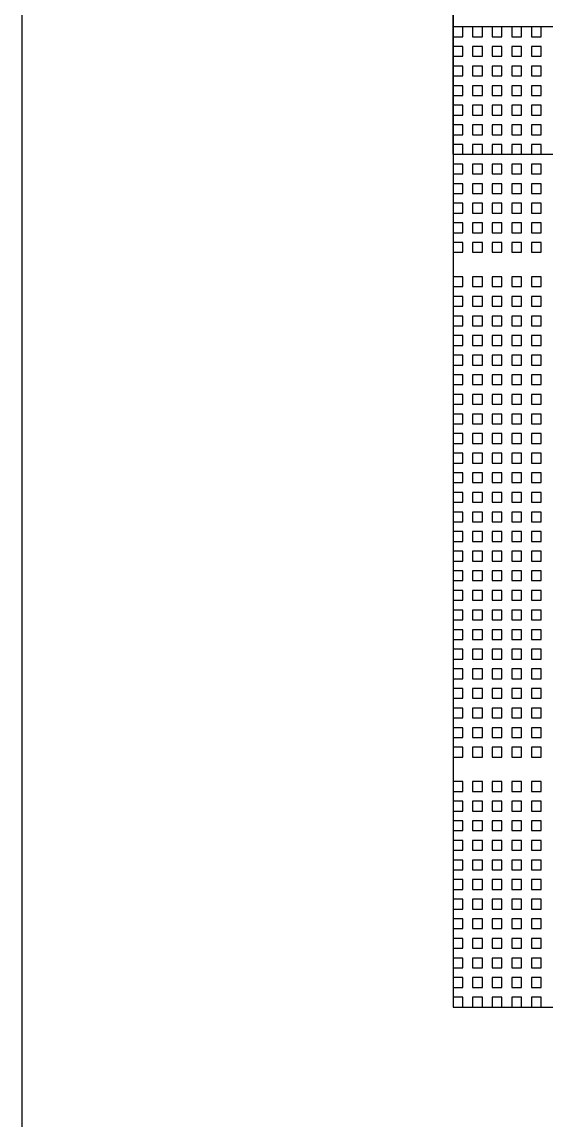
# Model space of a CAD drawing. Header units: millimetres. Extents: x 427 to 2444, y 137 to 817.
# Drawn here: x 1121.8468 to 1121.9003, y 301.4363 to 301.5484 of the extents above; entities that cross this region are included whole.
import ezdxf

# ---------------------------------------------------------------- set-up
doc = ezdxf.new("R2010")
doc.units = ezdxf.units.MM
for name, color, linetype in [('L10', 2, 'Continuous'), ('L241', 200, 'Continuous'), ('L31', 1, 'Continuous'), ('L70', 190, 'Continuous'), ('L72', 70, 'Continuous'), ('L73', 110, 'Continuous'), ('L74', 230, 'Continuous'), ('L75', 30, 'Continuous'), ('L76', 131, 'Continuous'), ('L98', 150, 'Continuous')]:
    doc.layers.add(name, color=color, linetype=linetype)

# ---------------------------------------------------------------- blocks, each defined once
blk = doc.blocks.new('HX8394_F_PAD')
at = {"layer": 'L10'}
for points in [[(13.655998, 0.318498), (13.655998, 0.396502), (13.756002, 0.396502), (13.756002, 0.318498), (13.655998, 0.318498)], [(13.655999, 0.231499), (13.655999, 0.331501), (13.756001, 0.331501), (13.756001, 0.231499), (13.655999, 0.231499)]]:
    blk.add_lwpolyline(points, close=True, dxfattribs=at)
at = {"layer": 'L241'}
for points in [[(13.656, 0.3185), (13.656, 0.3965), (13.756, 0.3965), (13.756, 0.3185), (13.656, 0.3185)], [(13.656, 0.2315), (13.656, 0.3315), (13.756, 0.3315), (13.756, 0.2315), (13.656, 0.2315)]]:
    blk.add_lwpolyline(points, close=True, dxfattribs=at)
at = {"layer": 'L70'}
for points in [[(13.656, 0.3185), (13.656, 0.3965), (13.756, 0.3965), (13.756, 0.3185), (13.656, 0.3185)], [(13.656, 0.2315), (13.656, 0.3315), (13.756, 0.3315), (13.756, 0.2315), (13.656, 0.2315)]]:
    blk.add_lwpolyline(points, close=True, dxfattribs=at)
at = {"layer": 'L72'}
for points in [[(13.656, 0.3185), (13.656, 0.3965), (13.756, 0.3965), (13.756, 0.3185), (13.656, 0.3185)], [(13.656, 0.2315), (13.656, 0.3315), (13.756, 0.3315), (13.756, 0.2315), (13.656, 0.2315)]]:
    blk.add_lwpolyline(points, close=True, dxfattribs=at)
at = {"layer": 'L73'}
for points in [[(13.656, 0.3185), (13.656, 0.3965), (13.756, 0.3965), (13.756, 0.3185), (13.656, 0.3185)], [(13.656, 0.2315), (13.656, 0.3315), (13.756, 0.3315), (13.756, 0.2315), (13.656, 0.2315)]]:
    blk.add_lwpolyline(points, close=True, dxfattribs=at)
at = {"layer": 'L74'}
for points in [[(13.656, 0.3185), (13.656, 0.3965), (13.756, 0.3965), (13.756, 0.3185), (13.656, 0.3185)], [(13.656, 0.2315), (13.656, 0.3315), (13.756, 0.3315), (13.756, 0.2315), (13.656, 0.2315)]]:
    blk.add_lwpolyline(points, close=True, dxfattribs=at)
at = {"layer": 'L75'}
for points in [[(13.656, 0.3185), (13.656, 0.3965), (13.756, 0.3965), (13.756, 0.3185), (13.656, 0.3185)], [(13.656, 0.2315), (13.656, 0.3315), (13.756, 0.3315), (13.756, 0.2315), (13.656, 0.2315)]]:
    blk.add_lwpolyline(points, close=True, dxfattribs=at)
at = {"layer": 'L76'}
for points in [[(13.656, 0.3185), (13.656, 0.3965), (13.756, 0.3965), (13.756, 0.3185), (13.656, 0.3185)], [(13.656, 0.2315), (13.656, 0.3315), (13.756, 0.3315), (13.756, 0.2315), (13.656, 0.2315)]]:
    blk.add_lwpolyline(points, close=True, dxfattribs=at)
at = {"layer": 'L98'}
for points in [[(13.655999, 0.318499), (13.655999, 0.396501), (13.756001, 0.396501), (13.756001, 0.318499), (13.655999, 0.318499)], [(13.655999, 0.231499), (13.655999, 0.331501), (13.756001, 0.331501), (13.756001, 0.231499), (13.655999, 0.231499)]]:
    blk.add_lwpolyline(points, close=True, dxfattribs=at)
blk = doc.blocks.new('NV3052C3P_BUMP_ORI_20190911')
at = {"layer": 'L241'}
blk.add_lwpolyline([(-13.8, -0.398), (-13.8, 0.398), (13.8, 0.398), (13.8, -0.398), (-13.8, -0.398)], close=True, dxfattribs=at)
blk = doc.blocks.new('AL_MARK_AUO')
at = {"layer": 'L31'}
for points in [[(0.091, 0.099), (0.091, 0.1), (0.092, 0.1), (0.092, 0.099), (0.091, 0.099)], [(0.091, 0.099), (0.091, 0.1), (0.092, 0.1), (0.092, 0.099), (0.091, 0.099)], [(0.093, 0.099), (0.093, 0.1), (0.094, 0.1), (0.094, 0.099), (0.093, 0.099)], [(0.093, 0.099), (0.093, 0.1), (0.094, 0.1), (0.094, 0.099), (0.093, 0.099)], [(0.095, 0.099), (0.095, 0.1), (0.096, 0.1), (0.096, 0.099), (0.095, 0.099)], [(0.095, 0.099), (0.095, 0.1), (0.096, 0.1), (0.096, 0.099), (0.095, 0.099)], [(0.097, 0.099), (0.097, 0.1), (0.098, 0.1), (0.098, 0.099), (0.097, 0.099)], [(0.097, 0.099), (0.097, 0.1), (0.098, 0.1), (0.098, 0.099), (0.097, 0.099)], [(0.099, 0.099), (0.099, 0.1), (0.1, 0.1), (0.1, 0.099), (0.099, 0.099)], [(0.099, 0.099), (0.099, 0.1), (0.1, 0.1), (0.1, 0.099), (0.099, 0.099)], [(0.091, 0.097), (0.091, 0.098), (0.092, 0.098), (0.092, 0.097), (0.091, 0.097)], [(0.091, 0.097), (0.091, 0.098), (0.092, 0.098), (0.092, 0.097), (0.091, 0.097)], [(0.093, 0.097), (0.093, 0.098), (0.094, 0.098), (0.094, 0.097), (0.093, 0.097)], [(0.093, 0.097), (0.093, 0.098), (0.094, 0.098), (0.094, 0.097), (0.093, 0.097)], [(0.095, 0.097), (0.095, 0.098), (0.096, 0.098), (0.096, 0.097), (0.095, 0.097)], [(0.095, 0.097), (0.095, 0.098), (0.096, 0.098), (0.096, 0.097), (0.095, 0.097)], [(0.097, 0.097), (0.097, 0.098), (0.098, 0.098), (0.098, 0.097), (0.097, 0.097)], [(0.097, 0.097), (0.097, 0.098), (0.098, 0.098), (0.098, 0.097), (0.097, 0.097)], [(0.099, 0.097), (0.099, 0.098), (0.1, 0.098), (0.1, 0.097), (0.099, 0.097)], [(0.099, 0.097), (0.099, 0.098), (0.1, 0.098), (0.1, 0.097), (0.099, 0.097)], [(0.091, 0.095), (0.091, 0.096), (0.092, 0.096), (0.092, 0.095), (0.091, 0.095)], [(0.091, 0.095), (0.091, 0.096), (0.092, 0.096), (0.092, 0.095), (0.091, 0.095)], [(0.093, 0.095), (0.093, 0.096), (0.094, 0.096), (0.094, 0.095), (0.093, 0.095)], [(0.093, 0.095), (0.093, 0.096), (0.094, 0.096), (0.094, 0.095), (0.093, 0.095)], [(0.095, 0.095), (0.095, 0.096), (0.096, 0.096), (0.096, 0.095), (0.095, 0.095)], [(0.095, 0.095), (0.095, 0.096), (0.096, 0.096), (0.096, 0.095), (0.095, 0.095)], [(0.097, 0.095), (0.097, 0.096), (0.098, 0.096), (0.098, 0.095), (0.097, 0.095)], [(0.097, 0.095), (0.097, 0.096), (0.098, 0.096), (0.098, 0.095), (0.097, 0.095)], [(0.099, 0.095), (0.099, 0.096), (0.1, 0.096), (0.1, 0.095), (0.099, 0.095)], [(0.099, 0.095), (0.099, 0.096), (0.1, 0.096), (0.1, 0.095), (0.099, 0.095)], [(0.091, 0.093), (0.091, 0.094), (0.092, 0.094), (0.092, 0.093), (0.091, 0.093)], [(0.091, 0.093), (0.091, 0.094), (0.092, 0.094), (0.092, 0.093), (0.091, 0.093)], [(0.093, 0.093), (0.093, 0.094), (0.094, 0.094), (0.094, 0.093), (0.093, 0.093)], [(0.093, 0.093), (0.093, 0.094), (0.094, 0.094), (0.094, 0.093), (0.093, 0.093)], [(0.095, 0.093), (0.095, 0.094), (0.096, 0.094), (0.096, 0.093), (0.095, 0.093)], [(0.095, 0.093), (0.095, 0.094), (0.096, 0.094), (0.096, 0.093), (0.095, 0.093)], [(0.097, 0.093), (0.097, 0.094), (0.098, 0.094), (0.098, 0.093), (0.097, 0.093)], [(0.097, 0.093), (0.097, 0.094), (0.098, 0.094), (0.098, 0.093), (0.097, 0.093)], [(0.099, 0.093), (0.099, 0.094), (0.1, 0.094), (0.1, 0.093), (0.099, 0.093)], [(0.099, 0.093), (0.099, 0.094), (0.1, 0.094), (0.1, 0.093), (0.099, 0.093)], [(0.091, 0.091), (0.091, 0.092), (0.092, 0.092), (0.092, 0.091), (0.091, 0.091)], [(0.091, 0.091), (0.091, 0.092), (0.092, 0.092), (0.092, 0.091), (0.091, 0.091)], [(0.093, 0.091), (0.093, 0.092), (0.094, 0.092), (0.094, 0.091), (0.093, 0.091)], [(0.093, 0.091), (0.093, 0.092), (0.094, 0.092), (0.094, 0.091), (0.093, 0.091)], [(0.095, 0.091), (0.095, 0.092), (0.096, 0.092), (0.096, 0.091), (0.095, 0.091)], [(0.095, 0.091), (0.095, 0.092), (0.096, 0.092), (0.096, 0.091), (0.095, 0.091)], [(0.097, 0.091), (0.097, 0.092), (0.098, 0.092), (0.098, 0.091), (0.097, 0.091)], [(0.097, 0.091), (0.097, 0.092), (0.098, 0.092), (0.098, 0.091), (0.097, 0.091)], [(0.099, 0.091), (0.099, 0.092), (0.1, 0.092), (0.1, 0.091), (0.099, 0.091)], [(0.099, 0.091), (0.099, 0.092), (0.1, 0.092), (0.1, 0.091), (0.099, 0.091)], [(0.091, 0.089), (0.091, 0.09), (0.092, 0.09), (0.092, 0.089), (0.091, 0.089)], [(0.091, 0.089), (0.091, 0.09), (0.092, 0.09), (0.092, 0.089), (0.091, 0.089)], [(0.093, 0.089), (0.093, 0.09), (0.094, 0.09), (0.094, 0.089), (0.093, 0.089)], [(0.093, 0.089), (0.093, 0.09), (0.094, 0.09), (0.094, 0.089), (0.093, 0.089)], [(0.095, 0.089), (0.095, 0.09), (0.096, 0.09), (0.096, 0.089), (0.095, 0.089)], [(0.095, 0.089), (0.095, 0.09), (0.096, 0.09), (0.096, 0.089), (0.095, 0.089)], [(0.097, 0.089), (0.097, 0.09), (0.098, 0.09), (0.098, 0.089), (0.097, 0.089)], [(0.097, 0.089), (0.097, 0.09), (0.098, 0.09), (0.098, 0.089), (0.097, 0.089)], [(0.099, 0.089), (0.099, 0.09), (0.1, 0.09), (0.1, 0.089), (0.099, 0.089)], [(0.099, 0.089), (0.099, 0.09), (0.1, 0.09), (0.1, 0.089), (0.099, 0.089)], [(0.091, 0.087), (0.091, 0.088), (0.092, 0.088), (0.092, 0.087), (0.091, 0.087)], [(0.091, 0.087), (0.091, 0.088), (0.092, 0.088), (0.092, 0.087), (0.091, 0.087)], [(0.093, 0.087), (0.093, 0.088), (0.094, 0.088), (0.094, 0.087), (0.093, 0.087)], [(0.093, 0.087), (0.093, 0.088), (0.094, 0.088), (0.094, 0.087), (0.093, 0.087)], [(0.095, 0.087), (0.095, 0.088), (0.096, 0.088), (0.096, 0.087), (0.095, 0.087)], [(0.095, 0.087), (0.095, 0.088), (0.096, 0.088), (0.096, 0.087), (0.095, 0.087)], [(0.097, 0.087), (0.097, 0.088), (0.098, 0.088), (0.098, 0.087), (0.097, 0.087)], [(0.097, 0.087), (0.097, 0.088), (0.098, 0.088), (0.098, 0.087), (0.097, 0.087)], [(0.099, 0.087), (0.099, 0.088), (0.1, 0.088), (0.1, 0.087), (0.099, 0.087)], [(0.099, 0.087), (0.099, 0.088), (0.1, 0.088), (0.1, 0.087), (0.099, 0.087)], [(0.091, 0.085), (0.091, 0.086), (0.092, 0.086), (0.092, 0.085), (0.091, 0.085)], [(0.093, 0.085), (0.093, 0.086), (0.094, 0.086), (0.094, 0.085), (0.093, 0.085)], [(0.095, 0.085), (0.095, 0.086), (0.096, 0.086), (0.096, 0.085), (0.095, 0.085)], [(0.097, 0.085), (0.097, 0.086), (0.098, 0.086), (0.098, 0.085), (0.097, 0.085)], [(0.099, 0.085), (0.099, 0.086), (0.1, 0.086), (0.1, 0.085), (0.099, 0.085)], [(0.091, 0.083), (0.091, 0.084), (0.092, 0.084), (0.092, 0.083), (0.091, 0.083)], [(0.093, 0.083), (0.093, 0.084), (0.094, 0.084), (0.094, 0.083), (0.093, 0.083)], [(0.095, 0.083), (0.095, 0.084), (0.096, 0.084), (0.096, 0.083), (0.095, 0.083)], [(0.097, 0.083), (0.097, 0.084), (0.098, 0.084), (0.098, 0.083), (0.097, 0.083)], [(0.099, 0.083), (0.099, 0.084), (0.1, 0.084), (0.1, 0.083), (0.099, 0.083)], [(0.091, 0.081), (0.091, 0.082), (0.092, 0.082), (0.092, 0.081), (0.091, 0.081)], [(0.093, 0.081), (0.093, 0.082), (0.094, 0.082), (0.094, 0.081), (0.093, 0.081)], [(0.095, 0.081), (0.095, 0.082), (0.096, 0.082), (0.096, 0.081), (0.095, 0.081)], [(0.097, 0.081), (0.097, 0.082), (0.098, 0.082), (0.098, 0.081), (0.097, 0.081)], [(0.099, 0.081), (0.099, 0.082), (0.1, 0.082), (0.1, 0.081), (0.099, 0.081)], [(0.091, 0.079), (0.091, 0.08), (0.092, 0.08), (0.092, 0.079), (0.091, 0.079)], [(0.093, 0.079), (0.093, 0.08), (0.094, 0.08), (0.094, 0.079), (0.093, 0.079)], [(0.095, 0.079), (0.095, 0.08), (0.096, 0.08), (0.096, 0.079), (0.095, 0.079)], [(0.097, 0.079), (0.097, 0.08), (0.098, 0.08), (0.098, 0.079), (0.097, 0.079)], [(0.099, 0.079), (0.099, 0.08), (0.1, 0.08), (0.1, 0.079), (0.099, 0.079)], [(0.091, 0.077), (0.091, 0.078), (0.092, 0.078), (0.092, 0.077), (0.091, 0.077)], [(0.093, 0.077), (0.093, 0.078), (0.094, 0.078), (0.094, 0.077), (0.093, 0.077)], [(0.095, 0.077), (0.095, 0.078), (0.096, 0.078), (0.096, 0.077), (0.095, 0.077)], [(0.097, 0.077), (0.097, 0.078), (0.098, 0.078), (0.098, 0.077), (0.097, 0.077)], [(0.099, 0.077), (0.099, 0.078), (0.1, 0.078), (0.1, 0.077), (0.099, 0.077)], [(0.091, 0.0735), (0.091, 0.0745), (0.092, 0.0745), (0.092, 0.0735), (0.091, 0.0735)], [(0.093, 0.0735), (0.093, 0.0745), (0.094, 0.0745), (0.094, 0.0735), (0.093, 0.0735)], [(0.095, 0.0735), (0.095, 0.0745), (0.096, 0.0745), (0.096, 0.0735), (0.095, 0.0735)], [(0.097, 0.0735), (0.097, 0.0745), (0.098, 0.0745), (0.098, 0.0735), (0.097, 0.0735)], [(0.099, 0.0735), (0.099, 0.0745), (0.1, 0.0745), (0.1, 0.0735), (0.099, 0.0735)], [(0.091, 0.0715), (0.091, 0.0725), (0.092, 0.0725), (0.092, 0.0715), (0.091, 0.0715)], [(0.093, 0.0715), (0.093, 0.0725), (0.094, 0.0725), (0.094, 0.0715), (0.093, 0.0715)], [(0.095, 0.0715), (0.095, 0.0725), (0.096, 0.0725), (0.096, 0.0715), (0.095, 0.0715)], [(0.097, 0.0715), (0.097, 0.0725), (0.098, 0.0725), (0.098, 0.0715), (0.097, 0.0715)], [(0.099, 0.0715), (0.099, 0.0725), (0.1, 0.0725), (0.1, 0.0715), (0.099, 0.0715)], [(0.091, 0.0695), (0.091, 0.0705), (0.092, 0.0705), (0.092, 0.0695), (0.091, 0.0695)], [(0.093, 0.0695), (0.093, 0.0705), (0.094, 0.0705), (0.094, 0.0695), (0.093, 0.0695)], [(0.095, 0.0695), (0.095, 0.0705), (0.096, 0.0705), (0.096, 0.0695), (0.095, 0.0695)], [(0.097, 0.0695), (0.097, 0.0705), (0.098, 0.0705), (0.098, 0.0695), (0.097, 0.0695)], [(0.099, 0.0695), (0.099, 0.0705), (0.1, 0.0705), (0.1, 0.0695), (0.099, 0.0695)], [(0.091, 0.0675), (0.091, 0.0685), (0.092, 0.0685), (0.092, 0.0675), (0.091, 0.0675)], [(0.093, 0.0675), (0.093, 0.0685), (0.094, 0.0685), (0.094, 0.0675), (0.093, 0.0675)], [(0.095, 0.0675), (0.095, 0.0685), (0.096, 0.0685), (0.096, 0.0675), (0.095, 0.0675)], [(0.097, 0.0675), (0.097, 0.0685), (0.098, 0.0685), (0.098, 0.0675), (0.097, 0.0675)], [(0.099, 0.0675), (0.099, 0.0685), (0.1, 0.0685), (0.1, 0.0675), (0.099, 0.0675)], [(0.091, 0.0655), (0.091, 0.0665), (0.092, 0.0665), (0.092, 0.0655), (0.091, 0.0655)], [(0.093, 0.0655), (0.093, 0.0665), (0.094, 0.0665), (0.094, 0.0655), (0.093, 0.0655)], [(0.095, 0.0655), (0.095, 0.0665), (0.096, 0.0665), (0.096, 0.0655), (0.095, 0.0655)], [(0.097, 0.0655), (0.097, 0.0665), (0.098, 0.0665), (0.098, 0.0655), (0.097, 0.0655)], [(0.099, 0.0655), (0.099, 0.0665), (0.1, 0.0665), (0.1, 0.0655), (0.099, 0.0655)], [(0.091, 0.0635), (0.091, 0.0645), (0.092, 0.0645), (0.092, 0.0635), (0.091, 0.0635)], [(0.093, 0.0635), (0.093, 0.0645), (0.094, 0.0645), (0.094, 0.0635), (0.093, 0.0635)], [(0.095, 0.0635), (0.095, 0.0645), (0.096, 0.0645), (0.096, 0.0635), (0.095, 0.0635)], [(0.097, 0.0635), (0.097, 0.0645), (0.098, 0.0645), (0.098, 0.0635), (0.097, 0.0635)], [(0.099, 0.0635), (0.099, 0.0645), (0.1, 0.0645), (0.1, 0.0635), (0.099, 0.0635)], [(0.091, 0.0615), (0.091, 0.0625), (0.092, 0.0625), (0.092, 0.0615), (0.091, 0.0615)], [(0.093, 0.0615), (0.093, 0.0625), (0.094, 0.0625), (0.094, 0.0615), (0.093, 0.0615)], [(0.095, 0.0615), (0.095, 0.0625), (0.096, 0.0625), (0.096, 0.0615), (0.095, 0.0615)], [(0.097, 0.0615), (0.097, 0.0625), (0.098, 0.0625), (0.098, 0.0615), (0.097, 0.0615)], [(0.099, 0.0615), (0.099, 0.0625), (0.1, 0.0625), (0.1, 0.0615), (0.099, 0.0615)], [(0.091, 0.0595), (0.091, 0.0605), (0.092, 0.0605), (0.092, 0.0595), (0.091, 0.0595)], [(0.093, 0.0595), (0.093, 0.0605), (0.094, 0.0605), (0.094, 0.0595), (0.093, 0.0595)], [(0.095, 0.0595), (0.095, 0.0605), (0.096, 0.0605), (0.096, 0.0595), (0.095, 0.0595)], [(0.097, 0.0595), (0.097, 0.0605), (0.098, 0.0605), (0.098, 0.0595), (0.097, 0.0595)], [(0.099, 0.0595), (0.099, 0.0605), (0.1, 0.0605), (0.1, 0.0595), (0.099, 0.0595)], [(0.091, 0.0575), (0.091, 0.0585), (0.092, 0.0585), (0.092, 0.0575), (0.091, 0.0575)], [(0.093, 0.0575), (0.093, 0.0585), (0.094, 0.0585), (0.094, 0.0575), (0.093, 0.0575)], [(0.095, 0.0575), (0.095, 0.0585), (0.096, 0.0585), (0.096, 0.0575), (0.095, 0.0575)], [(0.097, 0.0575), (0.097, 0.0585), (0.098, 0.0585), (0.098, 0.0575), (0.097, 0.0575)], [(0.099, 0.0575), (0.099, 0.0585), (0.1, 0.0585), (0.1, 0.0575), (0.099, 0.0575)], [(0.091, 0.0555), (0.091, 0.0565), (0.092, 0.0565), (0.092, 0.0555), (0.091, 0.0555)], [(0.093, 0.0555), (0.093, 0.0565), (0.094, 0.0565), (0.094, 0.0555), (0.093, 0.0555)], [(0.095, 0.0555), (0.095, 0.0565), (0.096, 0.0565), (0.096, 0.0555), (0.095, 0.0555)], [(0.097, 0.0555), (0.097, 0.0565), (0.098, 0.0565), (0.098, 0.0555), (0.097, 0.0555)], [(0.099, 0.0555), (0.099, 0.0565), (0.1, 0.0565), (0.1, 0.0555), (0.099, 0.0555)], [(0.091, 0.0535), (0.091, 0.0545), (0.092, 0.0545), (0.092, 0.0535), (0.091, 0.0535)], [(0.093, 0.0535), (0.093, 0.0545), (0.094, 0.0545), (0.094, 0.0535), (0.093, 0.0535)], [(0.095, 0.0535), (0.095, 0.0545), (0.096, 0.0545), (0.096, 0.0535), (0.095, 0.0535)], [(0.097, 0.0535), (0.097, 0.0545), (0.098, 0.0545), (0.098, 0.0535), (0.097, 0.0535)], [(0.099, 0.0535), (0.099, 0.0545), (0.1, 0.0545), (0.1, 0.0535), (0.099, 0.0535)], [(0.091, 0.0515), (0.091, 0.0525), (0.092, 0.0525), (0.092, 0.0515), (0.091, 0.0515)], [(0.093, 0.0515), (0.093, 0.0525), (0.094, 0.0525), (0.094, 0.0515), (0.093, 0.0515)], [(0.095, 0.0515), (0.095, 0.0525), (0.096, 0.0525), (0.096, 0.0515), (0.095, 0.0515)], [(0.097, 0.0515), (0.097, 0.0525), (0.098, 0.0525), (0.098, 0.0515), (0.097, 0.0515)], [(0.099, 0.0515), (0.099, 0.0525), (0.1, 0.0525), (0.1, 0.0515), (0.099, 0.0515)], [(0.091, 0.0495), (0.091, 0.0505), (0.092, 0.0505), (0.092, 0.0495), (0.091, 0.0495)], [(0.093, 0.0495), (0.093, 0.0505), (0.094, 0.0505), (0.094, 0.0495), (0.093, 0.0495)], [(0.095, 0.0495), (0.095, 0.0505), (0.096, 0.0505), (0.096, 0.0495), (0.095, 0.0495)], [(0.097, 0.0495), (0.097, 0.0505), (0.098, 0.0505), (0.098, 0.0495), (0.097, 0.0495)], [(0.099, 0.0495), (0.099, 0.0505), (0.1, 0.0505), (0.1, 0.0495), (0.099, 0.0495)], [(0.091, 0.0475), (0.091, 0.0485), (0.092, 0.0485), (0.092, 0.0475), (0.091, 0.0475)], [(0.093, 0.0475), (0.093, 0.0485), (0.094, 0.0485), (0.094, 0.0475), (0.093, 0.0475)], [(0.095, 0.0475), (0.095, 0.0485), (0.096, 0.0485), (0.096, 0.0475), (0.095, 0.0475)], [(0.097, 0.0475), (0.097, 0.0485), (0.098, 0.0485), (0.098, 0.0475), (0.097, 0.0475)], [(0.099, 0.0475), (0.099, 0.0485), (0.1, 0.0485), (0.1, 0.0475), (0.099, 0.0475)], [(0.091, 0.0455), (0.091, 0.0465), (0.092, 0.0465), (0.092, 0.0455), (0.091, 0.0455)], [(0.093, 0.0455), (0.093, 0.0465), (0.094, 0.0465), (0.094, 0.0455), (0.093, 0.0455)], [(0.095, 0.0455), (0.095, 0.0465), (0.096, 0.0465), (0.096, 0.0455), (0.095, 0.0455)], [(0.097, 0.0455), (0.097, 0.0465), (0.098, 0.0465), (0.098, 0.0455), (0.097, 0.0455)], [(0.099, 0.0455), (0.099, 0.0465), (0.1, 0.0465), (0.1, 0.0455), (0.099, 0.0455)], [(0.091, 0.0435), (0.091, 0.0445), (0.092, 0.0445), (0.092, 0.0435), (0.091, 0.0435)], [(0.093, 0.0435), (0.093, 0.0445), (0.094, 0.0445), (0.094, 0.0435), (0.093, 0.0435)], [(0.095, 0.0435), (0.095, 0.0445), (0.096, 0.0445), (0.096, 0.0435), (0.095, 0.0435)], [(0.097, 0.0435), (0.097, 0.0445), (0.098, 0.0445), (0.098, 0.0435), (0.097, 0.0435)], [(0.099, 0.0435), (0.099, 0.0445), (0.1, 0.0445), (0.1, 0.0435), (0.099, 0.0435)], [(0.091, 0.0415), (0.091, 0.0425), (0.092, 0.0425), (0.092, 0.0415), (0.091, 0.0415)], [(0.093, 0.0415), (0.093, 0.0425), (0.094, 0.0425), (0.094, 0.0415), (0.093, 0.0415)], [(0.095, 0.0415), (0.095, 0.0425), (0.096, 0.0425), (0.096, 0.0415), (0.095, 0.0415)], [(0.097, 0.0415), (0.097, 0.0425), (0.098, 0.0425), (0.098, 0.0415), (0.097, 0.0415)], [(0.099, 0.0415), (0.099, 0.0425), (0.1, 0.0425), (0.1, 0.0415), (0.099, 0.0415)], [(0.091, 0.0395), (0.091, 0.0405), (0.092, 0.0405), (0.092, 0.0395), (0.091, 0.0395)], [(0.093, 0.0395), (0.093, 0.0405), (0.094, 0.0405), (0.094, 0.0395), (0.093, 0.0395)], [(0.095, 0.0395), (0.095, 0.0405), (0.096, 0.0405), (0.096, 0.0395), (0.095, 0.0395)], [(0.097, 0.0395), (0.097, 0.0405), (0.098, 0.0405), (0.098, 0.0395), (0.097, 0.0395)], [(0.099, 0.0395), (0.099, 0.0405), (0.1, 0.0405), (0.1, 0.0395), (0.099, 0.0395)], [(0.091, 0.0375), (0.091, 0.0385), (0.092, 0.0385), (0.092, 0.0375), (0.091, 0.0375)], [(0.093, 0.0375), (0.093, 0.0385), (0.094, 0.0385), (0.094, 0.0375), (0.093, 0.0375)], [(0.095, 0.0375), (0.095, 0.0385), (0.096, 0.0385), (0.096, 0.0375), (0.095, 0.0375)], [(0.097, 0.0375), (0.097, 0.0385), (0.098, 0.0385), (0.098, 0.0375), (0.097, 0.0375)], [(0.099, 0.0375), (0.099, 0.0385), (0.1, 0.0385), (0.1, 0.0375), (0.099, 0.0375)], [(0.091, 0.0355), (0.091, 0.0365), (0.092, 0.0365), (0.092, 0.0355), (0.091, 0.0355)], [(0.093, 0.0355), (0.093, 0.0365), (0.094, 0.0365), (0.094, 0.0355), (0.093, 0.0355)], [(0.095, 0.0355), (0.095, 0.0365), (0.096, 0.0365), (0.096, 0.0355), (0.095, 0.0355)], [(0.097, 0.0355), (0.097, 0.0365), (0.098, 0.0365), (0.098, 0.0355), (0.097, 0.0355)], [(0.099, 0.0355), (0.099, 0.0365), (0.1, 0.0365), (0.1, 0.0355), (0.099, 0.0355)], [(0.091, 0.0335), (0.091, 0.0345), (0.092, 0.0345), (0.092, 0.0335), (0.091, 0.0335)], [(0.093, 0.0335), (0.093, 0.0345), (0.094, 0.0345), (0.094, 0.0335), (0.093, 0.0335)], [(0.095, 0.0335), (0.095, 0.0345), (0.096, 0.0345), (0.096, 0.0335), (0.095, 0.0335)], [(0.097, 0.0335), (0.097, 0.0345), (0.098, 0.0345), (0.098, 0.0335), (0.097, 0.0335)], [(0.099, 0.0335), (0.099, 0.0345), (0.1, 0.0345), (0.1, 0.0335), (0.099, 0.0335)], [(0.091, 0.0315), (0.091, 0.0325), (0.092, 0.0325), (0.092, 0.0315), (0.091, 0.0315)], [(0.093, 0.0315), (0.093, 0.0325), (0.094, 0.0325), (0.094, 0.0315), (0.093, 0.0315)], [(0.095, 0.0315), (0.095, 0.0325), (0.096, 0.0325), (0.096, 0.0315), (0.095, 0.0315)], [(0.097, 0.0315), (0.097, 0.0325), (0.098, 0.0325), (0.098, 0.0315), (0.097, 0.0315)], [(0.099, 0.0315), (0.099, 0.0325), (0.1, 0.0325), (0.1, 0.0315), (0.099, 0.0315)], [(0.091, 0.0295), (0.091, 0.0305), (0.092, 0.0305), (0.092, 0.0295), (0.091, 0.0295)], [(0.093, 0.0295), (0.093, 0.0305), (0.094, 0.0305), (0.094, 0.0295), (0.093, 0.0295)], [(0.095, 0.0295), (0.095, 0.0305), (0.096, 0.0305), (0.096, 0.0295), (0.095, 0.0295)], [(0.097, 0.0295), (0.097, 0.0305), (0.098, 0.0305), (0.098, 0.0295), (0.097, 0.0295)], [(0.099, 0.0295), (0.099, 0.0305), (0.1, 0.0305), (0.1, 0.0295), (0.099, 0.0295)], [(0.091, 0.0275), (0.091, 0.0285), (0.092, 0.0285), (0.092, 0.0275), (0.091, 0.0275)], [(0.093, 0.0275), (0.093, 0.0285), (0.094, 0.0285), (0.094, 0.0275), (0.093, 0.0275)], [(0.095, 0.0275), (0.095, 0.0285), (0.096, 0.0285), (0.096, 0.0275), (0.095, 0.0275)], [(0.097, 0.0275), (0.097, 0.0285), (0.098, 0.0285), (0.098, 0.0275), (0.097, 0.0275)], [(0.099, 0.0275), (0.099, 0.0285), (0.1, 0.0285), (0.1, 0.0275), (0.099, 0.0275)], [(0.091, 0.0255), (0.091, 0.0265), (0.092, 0.0265), (0.092, 0.0255), (0.091, 0.0255)], [(0.093, 0.0255), (0.093, 0.0265), (0.094, 0.0265), (0.094, 0.0255), (0.093, 0.0255)], [(0.095, 0.0255), (0.095, 0.0265), (0.096, 0.0265), (0.096, 0.0255), (0.095, 0.0255)], [(0.097, 0.0255), (0.097, 0.0265), (0.098, 0.0265), (0.098, 0.0255), (0.097, 0.0255)], [(0.099, 0.0255), (0.099, 0.0265), (0.1, 0.0265), (0.1, 0.0255), (0.099, 0.0255)], [(0.091, 0.022), (0.091, 0.023), (0.092, 0.023), (0.092, 0.022), (0.091, 0.022)], [(0.093, 0.022), (0.093, 0.023), (0.094, 0.023), (0.094, 0.022), (0.093, 0.022)], [(0.095, 0.022), (0.095, 0.023), (0.096, 0.023), (0.096, 0.022), (0.095, 0.022)], [(0.097, 0.022), (0.097, 0.023), (0.098, 0.023), (0.098, 0.022), (0.097, 0.022)], [(0.099, 0.022), (0.099, 0.023), (0.1, 0.023), (0.1, 0.022), (0.099, 0.022)], [(0.091, 0.02), (0.091, 0.021), (0.092, 0.021), (0.092, 0.02), (0.091, 0.02)], [(0.093, 0.02), (0.093, 0.021), (0.094, 0.021), (0.094, 0.02), (0.093, 0.02)], [(0.095, 0.02), (0.095, 0.021), (0.096, 0.021), (0.096, 0.02), (0.095, 0.02)], [(0.097, 0.02), (0.097, 0.021), (0.098, 0.021), (0.098, 0.02), (0.097, 0.02)], [(0.099, 0.02), (0.099, 0.021), (0.1, 0.021), (0.1, 0.02), (0.099, 0.02)], [(0.091, 0.018), (0.091, 0.019), (0.092, 0.019), (0.092, 0.018), (0.091, 0.018)], [(0.093, 0.018), (0.093, 0.019), (0.094, 0.019), (0.094, 0.018), (0.093, 0.018)], [(0.095, 0.018), (0.095, 0.019), (0.096, 0.019), (0.096, 0.018), (0.095, 0.018)], [(0.097, 0.018), (0.097, 0.019), (0.098, 0.019), (0.098, 0.018), (0.097, 0.018)], [(0.099, 0.018), (0.099, 0.019), (0.1, 0.019), (0.1, 0.018), (0.099, 0.018)], [(0.091, 0.016), (0.091, 0.017), (0.092, 0.017), (0.092, 0.016), (0.091, 0.016)], [(0.093, 0.016), (0.093, 0.017), (0.094, 0.017), (0.094, 0.016), (0.093, 0.016)], [(0.095, 0.016), (0.095, 0.017), (0.096, 0.017), (0.096, 0.016), (0.095, 0.016)], [(0.097, 0.016), (0.097, 0.017), (0.098, 0.017), (0.098, 0.016), (0.097, 0.016)], [(0.099, 0.016), (0.099, 0.017), (0.1, 0.017), (0.1, 0.016), (0.099, 0.016)], [(0.091, 0.014), (0.091, 0.015), (0.092, 0.015), (0.092, 0.014), (0.091, 0.014)], [(0.093, 0.014), (0.093, 0.015), (0.094, 0.015), (0.094, 0.014), (0.093, 0.014)], [(0.095, 0.014), (0.095, 0.015), (0.096, 0.015), (0.096, 0.014), (0.095, 0.014)], [(0.097, 0.014), (0.097, 0.015), (0.098, 0.015), (0.098, 0.014), (0.097, 0.014)], [(0.099, 0.014), (0.099, 0.015), (0.1, 0.015), (0.1, 0.014), (0.099, 0.014)], [(0.091, 0.012), (0.091, 0.013), (0.092, 0.013), (0.092, 0.012), (0.091, 0.012)], [(0.093, 0.012), (0.093, 0.013), (0.094, 0.013), (0.094, 0.012), (0.093, 0.012)], [(0.095, 0.012), (0.095, 0.013), (0.096, 0.013), (0.096, 0.012), (0.095, 0.012)], [(0.097, 0.012), (0.097, 0.013), (0.098, 0.013), (0.098, 0.012), (0.097, 0.012)], [(0.099, 0.012), (0.099, 0.013), (0.1, 0.013), (0.1, 0.012), (0.099, 0.012)], [(0.091, 0.01), (0.091, 0.011), (0.092, 0.011), (0.092, 0.01), (0.091, 0.01)], [(0.093, 0.01), (0.093, 0.011), (0.094, 0.011), (0.094, 0.01), (0.093, 0.01)], [(0.095, 0.01), (0.095, 0.011), (0.096, 0.011), (0.096, 0.01), (0.095, 0.01)], [(0.097, 0.01), (0.097, 0.011), (0.098, 0.011), (0.098, 0.01), (0.097, 0.01)], [(0.099, 0.01), (0.099, 0.011), (0.1, 0.011), (0.1, 0.01), (0.099, 0.01)], [(0.091, 0.008), (0.091, 0.009), (0.092, 0.009), (0.092, 0.008), (0.091, 0.008)], [(0.093, 0.008), (0.093, 0.009), (0.094, 0.009), (0.094, 0.008), (0.093, 0.008)], [(0.095, 0.008), (0.095, 0.009), (0.096, 0.009), (0.096, 0.008), (0.095, 0.008)], [(0.097, 0.008), (0.097, 0.009), (0.098, 0.009), (0.098, 0.008), (0.097, 0.008)], [(0.099, 0.008), (0.099, 0.009), (0.1, 0.009), (0.1, 0.008), (0.099, 0.008)], [(0.091, 0.006), (0.091, 0.007), (0.092, 0.007), (0.092, 0.006), (0.091, 0.006)], [(0.093, 0.006), (0.093, 0.007), (0.094, 0.007), (0.094, 0.006), (0.093, 0.006)], [(0.095, 0.006), (0.095, 0.007), (0.096, 0.007), (0.096, 0.006), (0.095, 0.006)], [(0.097, 0.006), (0.097, 0.007), (0.098, 0.007), (0.098, 0.006), (0.097, 0.006)], [(0.099, 0.006), (0.099, 0.007), (0.1, 0.007), (0.1, 0.006), (0.099, 0.006)], [(0.091, 0.004), (0.091, 0.005), (0.092, 0.005), (0.092, 0.004), (0.091, 0.004)], [(0.093, 0.004), (0.093, 0.005), (0.094, 0.005), (0.094, 0.004), (0.093, 0.004)], [(0.095, 0.004), (0.095, 0.005), (0.096, 0.005), (0.096, 0.004), (0.095, 0.004)], [(0.097, 0.004), (0.097, 0.005), (0.098, 0.005), (0.098, 0.004), (0.097, 0.004)], [(0.099, 0.004), (0.099, 0.005), (0.1, 0.005), (0.1, 0.004), (0.099, 0.004)], [(0.091, 0.002), (0.091, 0.003), (0.092, 0.003), (0.092, 0.002), (0.091, 0.002)], [(0.093, 0.002), (0.093, 0.003), (0.094, 0.003), (0.094, 0.002), (0.093, 0.002)], [(0.095, 0.002), (0.095, 0.003), (0.096, 0.003), (0.096, 0.002), (0.095, 0.002)], [(0.097, 0.002), (0.097, 0.003), (0.098, 0.003), (0.098, 0.002), (0.097, 0.002)], [(0.099, 0.002), (0.099, 0.003), (0.1, 0.003), (0.1, 0.002), (0.099, 0.002)], [(0.091, 0), (0.091, 0.001), (0.092, 0.001), (0.092, 0), (0.091, 0)], [(0.093, 0), (0.093, 0.001), (0.094, 0.001), (0.094, 0), (0.093, 0)], [(0.095, 0), (0.095, 0.001), (0.096, 0.001), (0.096, 0), (0.095, 0)], [(0.097, 0), (0.097, 0.001), (0.098, 0.001), (0.098, 0), (0.097, 0)], [(0.099, 0), (0.099, 0.001), (0.1, 0.001), (0.1, 0), (0.099, 0)]]:
    blk.add_lwpolyline(points, close=True, dxfattribs=at)
blk = doc.blocks.new('FL11283_A_OTHER')
blk.add_blockref('AL_MARK_AUO', (13.656, 0.239))
blk = doc.blocks.new('IC_GDS_ALL')
for name, p in [('HX8394_F_PAD', (0, 0.004)), ('NV3052C3P_BUMP_ORI_20190911', (0, 0.0125)), ('FL11283_A_OTHER', (0, -0.0035))]:
    blk.add_blockref(name, p)
blk = doc.blocks.new('IC_ALL')
at = {"yscale": -1, "rotation": 180}
blk.add_blockref('IC_GDS_ALL', (14, 0.4375), dxfattribs=at)
blk = doc.blocks.new('IC_FPC_OLB_ALL')
blk.add_blockref('IC_ALL', (1.188, 1.0245))

msp = doc.modelspace()

# ---------------------------------------------------------------- block references
msp.add_blockref('IC_FPC_OLB_ALL', (1120.45883, 299.75037))

doc.saveas('drawing.dxf')
